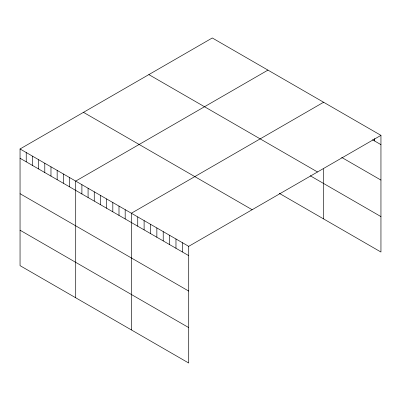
<?xml version="1.0" encoding="UTF-8"?>
<svg xmlns="http://www.w3.org/2000/svg" width="401" height="401" viewBox="0 0 401 401"><rect width="100%" height="100%" fill="white"/><g stroke="black" fill="none" stroke-linecap="round" stroke-linejoin="round"><path stroke-width="0.6" d="M20.05 148.966L188.711 246.339L188.711 363.025L20.05 265.647L20.05 148.966L212.289 37.975L380.95 135.353L380.95 252.034L279.286 193.337M267.948 70.11L75.709 181.097L75.709 297.783M323.607 102.245L131.368 213.232L131.368 329.913M188.711 246.339L380.95 135.353M372.454 139.743L380.95 144.646M341.657 157.403L380.95 180.084M148.851 74.601L317.512 171.979M310.204 175.753L380.95 216.595M83.488 112.34L252.149 209.713M20.05 158.26L188.711 255.632M20.05 193.698L188.711 291.071M20.05 230.209L188.711 327.587M374.579 138.49L374.579 140.967M323.607 168.886L323.607 218.926M182.34 242.66L182.34 251.953M175.969 238.981L175.969 248.279M169.598 235.307L169.598 244.6M163.227 231.628L163.227 240.921M156.856 227.948L156.856 237.242M150.48 224.269L150.48 233.562M144.109 220.59L144.109 229.883M137.738 216.911L137.738 226.204M125.182 209.663L125.182 218.956M118.997 206.094L118.997 215.387M112.816 202.52L112.816 211.813M106.631 198.951L106.631 208.244M100.445 195.382L100.445 204.675M94.26 191.808L94.26 201.101M88.08 188.239L88.08 197.533M81.894 184.671L81.894 193.964M69.523 177.528L69.523 186.821M63.338 173.959L63.338 183.252M57.158 170.385L57.158 179.678M50.972 166.816L50.972 176.109M44.787 163.247L44.787 172.54M38.601 159.673L38.601 168.971M32.421 156.104L32.421 165.397M26.235 152.535L26.235 161.829"/></g></svg>
